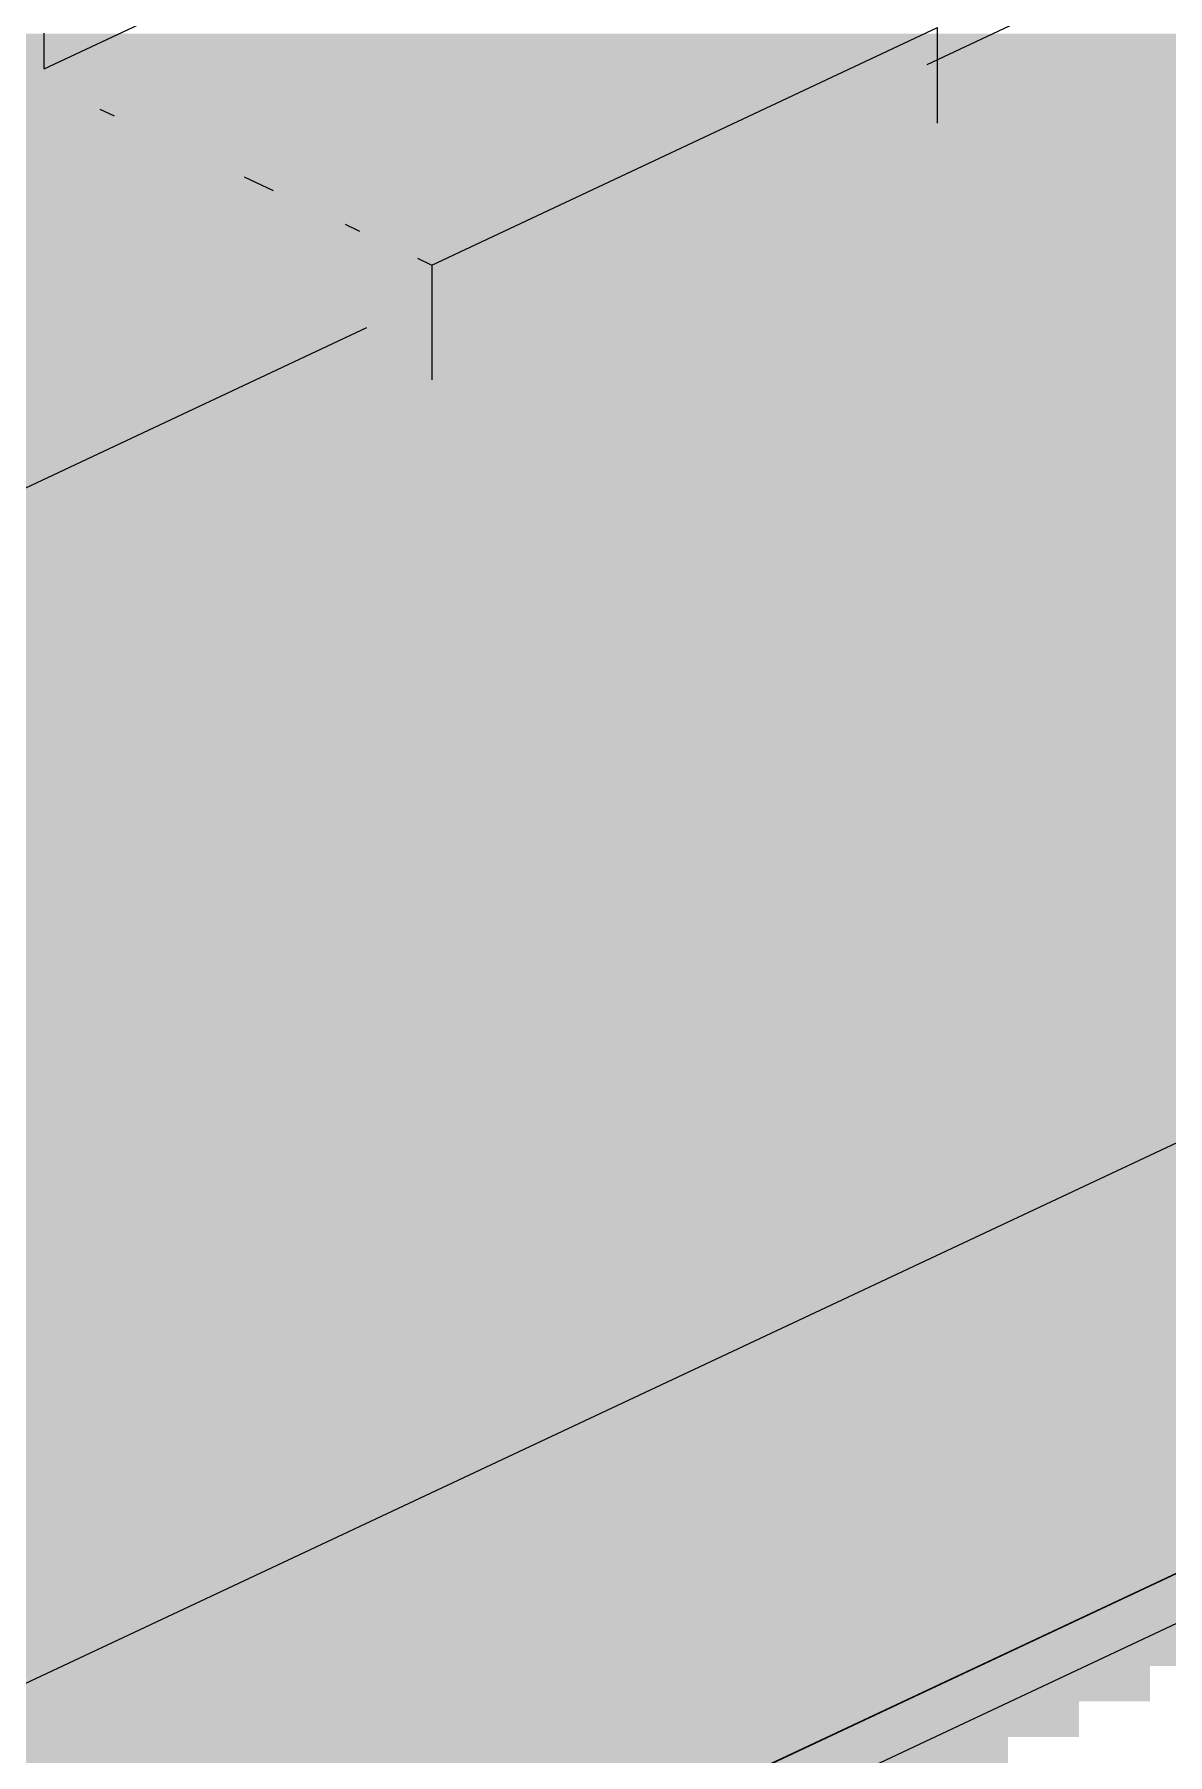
# Model space of a CAD drawing. Header units: millimetres. Extents: x 5 to 1315, y 5 to 292.
# Drawn here: x 1192.278 to 1195.357, y 72.348 to 77.021 of the extents above; entities that cross this region are included whole.
import ezdxf

# ---------------------------------------------------------------- set-up
doc = ezdxf.new("R2010")
doc.units = ezdxf.units.MM
doc.layers.add('EXISTING', color=7, linetype='Continuous')
doc.layers.add('IMAGES', color=7, linetype='Continuous')

# ---------------------------------------------------------------- blocks, each defined once
blk = doc.blocks.new('SHEET_03')
at = {"layer": 'EXISTING', "color": 250, "lineweight": 9}
for p, q in [((263.2288, 58.9151), (329.7311, 90.136)), ((329.7311, 88.9664), (263.2288, 57.7455)), ((294.7037, 76.9392), (301.3268, 80.0485)), ((292.3041, 76.9269), (293.3443, 77.4153)), ((292.3041, 76.9269), (292.3041, 77.0244)), ((293.3578, 76.3942), (294.7316, 77.0391)), ((294.7316, 76.7792), (294.7316, 77.0391)), ((292.4551, 76.818), (292.4943, 76.7996)), ((263.2288, 57.7455), (303.5049, 76.654)), ((292.8476, 76.6337), (292.9261, 76.5969)), ((303.5049, 76.5175), (263.2288, 57.609)), ((293.1223, 76.5048), (293.1616, 76.4863)), ((293.3186, 76.4126), (293.3578, 76.3942)), ((293.3578, 76.3942), (293.3578, 76.0823)), ((286.6341, 73.1507), (293.1811, 76.2244))]:
    blk.add_line(p, q, dxfattribs=at)
at = {"layer": 'IMAGES', "color": 7}
for points in [[(292.2255, 76.9267), (293.2855, 76.9267), (292.2255, 77.0231), (293.2855, 77.0231)], [(293.2855, 76.9267), (293.3818, 76.9267), (293.2855, 77.0231), (293.3818, 77.0231)], [(293.3818, 76.9267), (294.9236, 76.9267), (293.3818, 77.0231), (294.9236, 77.0231)], [(294.9236, 76.9267), (295.02, 76.9267), (294.9236, 77.0231), (295.02, 77.0231)], [(295.02, 76.9267), (295.1164, 76.9267), (295.02, 77.0231), (295.1164, 77.0231)], [(295.1164, 76.9267), (295.3091, 76.9267), (295.1164, 77.0231), (295.3091, 77.0231)], [(295.3091, 76.9267), (299.4527, 76.9267), (295.3091, 77.0231), (299.4527, 77.0231)], [(292.2255, 76.8303), (294.7309, 76.8303), (292.2255, 76.9267), (294.7309, 76.9267)], [(294.7309, 76.8303), (294.8273, 76.8303), (294.7309, 76.9267), (294.8273, 76.9267)], [(294.8273, 76.8303), (294.9236, 76.8303), (294.8273, 76.9267), (294.9236, 76.9267)], [(294.9236, 76.8303), (295.02, 76.8303), (294.9236, 76.9267), (295.02, 76.9267)], [(295.02, 76.8303), (295.1164, 76.8303), (295.02, 76.9267), (295.1164, 76.9267)], [(295.1164, 76.8303), (299.3564, 76.8303), (295.1164, 76.9267), (299.3564, 76.9267)], [(291.9364, 76.7339), (294.7309, 76.7339), (291.9364, 76.8303), (294.7309, 76.8303)], [(294.7309, 76.7339), (294.8273, 76.7339), (294.7309, 76.8303), (294.8273, 76.8303)], [(294.8273, 76.7339), (294.9236, 76.7339), (294.8273, 76.8303), (294.9236, 76.8303)], [(294.9236, 76.7339), (295.02, 76.7339), (294.9236, 76.8303), (295.02, 76.8303)], [(295.02, 76.7339), (299.0673, 76.7339), (295.02, 76.8303), (299.0673, 76.8303)], [(292.2255, 76.6375), (294.6345, 76.6375), (292.2255, 76.7339), (294.6345, 76.7339)], [(294.6345, 76.6375), (294.7309, 76.6375), (294.6345, 76.7339), (294.7309, 76.7339)], [(294.7309, 76.6375), (294.8273, 76.6375), (294.7309, 76.7339), (294.8273, 76.7339)], [(294.8273, 76.6375), (294.9236, 76.6375), (294.8273, 76.7339), (294.9236, 76.7339)], [(294.9236, 76.6375), (298.9709, 76.6375), (294.9236, 76.7339), (298.9709, 76.7339)], [(292.2255, 76.5411), (292.3218, 76.5411), (292.2255, 76.6375), (292.3218, 76.6375)], [(292.3218, 76.5411), (292.4182, 76.5411), (292.3218, 76.6375), (292.4182, 76.6375)], [(292.4182, 76.5411), (294.3455, 76.5411), (292.4182, 76.6375), (294.3455, 76.6375)], [(294.3455, 76.5411), (294.4418, 76.5411), (294.3455, 76.6375), (294.4418, 76.6375)], [(294.4418, 76.5411), (294.5382, 76.5411), (294.4418, 76.6375), (294.5382, 76.6375)], [(294.5382, 76.5411), (294.6345, 76.5411), (294.5382, 76.6375), (294.6345, 76.6375)], [(294.6345, 76.5411), (294.7309, 76.5411), (294.6345, 76.6375), (294.7309, 76.6375)], [(294.7309, 76.5411), (294.8273, 76.5411), (294.7309, 76.6375), (294.8273, 76.6375)], [(294.8273, 76.5411), (298.6818, 76.5411), (294.8273, 76.6375), (298.6818, 76.6375)], [(292.2255, 76.4446), (292.3218, 76.4446), (292.2255, 76.5411), (292.3218, 76.5411)], [(292.3218, 76.4446), (292.4182, 76.4446), (292.3218, 76.5411), (292.4182, 76.5411)], [(292.4182, 76.4446), (292.5145, 76.4446), (292.4182, 76.5411), (292.5145, 76.5411)], [(292.5145, 76.4446), (294.1527, 76.4446), (292.5145, 76.5411), (294.1527, 76.5411)], [(294.1527, 76.4446), (294.3455, 76.4446), (294.1527, 76.5411), (294.3455, 76.5411)], [(294.3455, 76.4446), (294.4418, 76.4446), (294.3455, 76.5411), (294.4418, 76.5411)], [(294.4418, 76.4446), (294.5382, 76.4446), (294.4418, 76.5411), (294.5382, 76.5411)], [(294.5382, 76.4446), (294.6345, 76.4446), (294.5382, 76.5411), (294.6345, 76.5411)], [(294.6345, 76.4446), (298.3927, 76.4446), (294.6345, 76.5411), (298.3927, 76.5411)], [(291.7436, 76.3482), (292.3218, 76.3482), (291.7436, 76.4446), (292.3218, 76.4446)], [(292.3218, 76.3482), (292.5145, 76.3482), (292.3218, 76.4446), (292.5145, 76.4446)], [(292.5145, 76.3482), (292.6109, 76.3482), (292.5145, 76.4446), (292.6109, 76.4446)], [(292.6109, 76.3482), (292.7073, 76.3482), (292.6109, 76.4446), (292.7073, 76.4446)], [(292.7073, 76.3482), (292.8036, 76.3482), (292.7073, 76.4446), (292.8036, 76.4446)], [(292.8036, 76.3482), (292.9, 76.3482), (292.8036, 76.4446), (292.9, 76.4446)], [(292.9, 76.3482), (293.8636, 76.3482), (292.9, 76.4446), (293.8636, 76.4446)], [(293.8636, 76.3482), (293.96, 76.3482), (293.8636, 76.4446), (293.96, 76.4446)], [(293.96, 76.3482), (294.0564, 76.3482), (293.96, 76.4446), (294.0564, 76.4446)], [(294.0564, 76.3482), (294.1527, 76.3482), (294.0564, 76.4446), (294.1527, 76.4446)], [(294.1527, 76.3482), (294.3455, 76.3482), (294.1527, 76.4446), (294.3455, 76.4446)], [(294.3455, 76.3482), (294.4418, 76.3482), (294.3455, 76.4446), (294.4418, 76.4446)], [(294.4418, 76.3482), (298.2964, 76.3482), (294.4418, 76.4446), (298.2964, 76.4446)], [(291.5509, 76.2518), (292.6109, 76.2518), (291.5509, 76.3482), (292.6109, 76.3482)], [(292.6109, 76.2518), (292.7073, 76.2518), (292.6109, 76.3482), (292.7073, 76.3482)], [(292.7073, 76.2518), (292.8036, 76.2518), (292.7073, 76.3482), (292.8036, 76.3482)], [(292.8036, 76.1554), (292.9, 76.1554), (292.8036, 76.3482), (292.9, 76.3482)], [(292.9, 76.2518), (293.7673, 76.2518), (292.9, 76.3482), (293.7673, 76.3482)], [(293.7673, 76.2518), (293.8636, 76.2518), (293.7673, 76.3482), (293.8636, 76.3482)], [(293.8636, 76.2518), (293.96, 76.2518), (293.8636, 76.3482), (293.96, 76.3482)], [(293.96, 76.2518), (294.0564, 76.2518), (293.96, 76.3482), (294.0564, 76.3482)], [(294.0564, 76.2518), (294.1527, 76.2518), (294.0564, 76.3482), (294.1527, 76.3482)], [(294.1527, 76.2518), (298.2, 76.2518), (294.1527, 76.3482), (298.2, 76.3482)], [(291.3582, 76.1554), (292.5145, 76.1554), (291.3582, 76.2518), (292.5145, 76.2518)], [(292.5145, 76.1554), (292.7073, 76.1554), (292.5145, 76.2518), (292.7073, 76.2518)], [(292.7073, 76.1554), (292.8036, 76.1554), (292.7073, 76.2518), (292.8036, 76.2518)], [(292.9, 76.1554), (293.4782, 76.1554), (292.9, 76.2518), (293.4782, 76.2518)], [(293.4782, 76.1554), (293.5745, 76.1554), (293.4782, 76.2518), (293.5745, 76.2518)], [(293.5745, 76.1554), (293.6709, 76.1554), (293.5745, 76.2518), (293.6709, 76.2518)], [(293.6709, 76.1554), (293.7673, 76.1554), (293.6709, 76.2518), (293.7673, 76.2518)], [(293.7673, 76.1554), (293.8636, 76.1554), (293.7673, 76.2518), (293.8636, 76.2518)], [(293.8636, 76.1554), (293.96, 76.1554), (293.8636, 76.2518), (293.96, 76.2518)], [(293.96, 76.1554), (297.9109, 76.1554), (293.96, 76.2518), (297.9109, 76.2518)], [(292.2255, 76.059), (292.3218, 76.059), (292.2255, 76.1554), (292.3218, 76.1554)], [(292.3218, 76.059), (292.5145, 76.059), (292.3218, 76.1554), (292.5145, 76.1554)], [(292.5145, 76.059), (292.6109, 76.059), (292.5145, 76.1554), (292.6109, 76.1554)], [(292.6109, 76.059), (292.8036, 76.059), (292.6109, 76.1554), (292.8036, 76.1554)], [(292.8036, 76.059), (292.9964, 76.059), (292.8036, 76.1554), (292.9964, 76.1554)], [(292.9964, 76.059), (293.0927, 76.059), (292.9964, 76.1554), (293.0927, 76.1554)], [(293.0927, 76.059), (293.1891, 76.059), (293.0927, 76.1554), (293.1891, 76.1554)], [(293.1891, 76.059), (293.2855, 76.059), (293.1891, 76.1554), (293.2855, 76.1554)], [(293.2855, 76.059), (293.3818, 76.059), (293.2855, 76.1554), (293.3818, 76.1554)], [(293.3818, 76.059), (293.4782, 76.059), (293.3818, 76.1554), (293.4782, 76.1554)], [(293.4782, 76.059), (293.5745, 76.059), (293.4782, 76.1554), (293.5745, 76.1554)], [(293.5745, 76.059), (293.7673, 76.059), (293.5745, 76.1554), (293.7673, 76.1554)], [(293.7673, 76.059), (293.8636, 76.059), (293.7673, 76.1554), (293.8636, 76.1554)], [(293.8636, 76.059), (297.7182, 76.059), (293.8636, 76.1554), (297.7182, 76.1554)], [(292.2255, 75.9626), (292.3218, 75.9626), (292.2255, 76.059), (292.3218, 76.059)], [(292.3218, 75.9626), (292.4182, 75.9626), (292.3218, 76.059), (292.4182, 76.059)], [(292.4182, 75.9626), (292.5145, 75.9626), (292.4182, 76.059), (292.5145, 76.059)], [(292.5145, 75.9626), (292.8036, 75.9626), (292.5145, 76.059), (292.8036, 76.059)], [(292.8036, 75.9626), (292.9, 75.9626), (292.8036, 76.059), (292.9, 76.059)], [(292.9, 75.9626), (292.9964, 75.9626), (292.9, 76.059), (292.9964, 76.059)], [(292.9964, 75.9626), (293.0927, 75.9626), (292.9964, 76.059), (293.0927, 76.059)], [(293.0927, 75.9626), (293.1891, 75.9626), (293.0927, 76.059), (293.1891, 76.059)], [(293.1891, 75.9626), (293.2855, 75.9626), (293.1891, 76.059), (293.2855, 76.059)], [(293.2855, 75.9626), (293.3818, 75.9626), (293.2855, 76.059), (293.3818, 76.059)], [(293.3818, 75.9626), (293.4782, 75.9626), (293.3818, 76.059), (293.4782, 76.059)], [(293.4782, 75.9626), (293.5745, 75.9626), (293.4782, 76.059), (293.5745, 76.059)], [(293.5745, 75.9626), (297.6218, 75.9626), (293.5745, 76.059), (297.6218, 76.059)], [(292.2255, 75.8662), (292.3218, 75.8662), (292.2255, 75.9626), (292.3218, 75.9626)], [(292.3218, 75.8662), (292.6109, 75.8662), (292.3218, 75.9626), (292.6109, 75.9626)], [(292.6109, 75.8662), (292.7073, 75.8662), (292.6109, 75.9626), (292.7073, 75.9626)], [(292.7073, 75.8662), (292.8036, 75.8662), (292.7073, 75.9626), (292.8036, 75.9626)], [(292.8036, 75.8662), (292.9, 75.8662), (292.8036, 75.9626), (292.9, 75.9626)], [(292.9, 75.8662), (292.9964, 75.8662), (292.9, 75.9626), (292.9964, 75.9626)], [(292.9964, 75.8662), (293.0927, 75.8662), (292.9964, 75.9626), (293.0927, 75.9626)], [(293.0927, 75.8662), (293.1891, 75.8662), (293.0927, 75.9626), (293.1891, 75.9626)], [(293.1891, 75.8662), (293.2855, 75.8662), (293.1891, 75.9626), (293.2855, 75.9626)], [(293.2855, 75.8662), (293.4782, 75.8662), (293.2855, 75.9626), (293.4782, 75.9626)], [(293.4782, 75.8662), (297.2364, 75.8662), (293.4782, 75.9626), (297.2364, 75.9626)], [(292.1291, 75.7698), (292.4182, 75.7698), (292.1291, 75.8662), (292.4182, 75.8662)], [(292.4182, 75.7698), (292.5145, 75.7698), (292.4182, 75.8662), (292.5145, 75.8662)], [(292.5145, 75.7698), (292.6109, 75.7698), (292.5145, 75.8662), (292.6109, 75.8662)], [(292.6109, 75.7698), (292.7073, 75.7698), (292.6109, 75.8662), (292.7073, 75.8662)], [(292.7073, 75.7698), (292.8036, 75.7698), (292.7073, 75.8662), (292.8036, 75.8662)], [(292.8036, 75.7698), (292.9, 75.7698), (292.8036, 75.8662), (292.9, 75.8662)], [(292.9, 75.7698), (297.0436, 75.7698), (292.9, 75.8662), (297.0436, 75.8662)], [(292.1291, 75.6734), (292.3218, 75.6734), (292.1291, 75.7698), (292.3218, 75.7698)], [(292.3218, 75.6734), (292.4182, 75.6734), (292.3218, 75.7698), (292.4182, 75.7698)], [(292.4182, 75.6734), (292.5145, 75.6734), (292.4182, 75.7698), (292.5145, 75.7698)], [(292.5145, 75.6734), (292.7073, 75.6734), (292.5145, 75.7698), (292.7073, 75.7698)], [(292.7073, 75.6734), (296.9473, 75.6734), (292.7073, 75.7698), (296.9473, 75.7698)], [(292.2255, 75.577), (292.3218, 75.577), (292.2255, 75.6734), (292.3218, 75.6734)], [(292.3218, 75.577), (292.4182, 75.577), (292.3218, 75.6734), (292.4182, 75.6734)], [(292.4182, 75.577), (292.5145, 75.577), (292.4182, 75.6734), (292.5145, 75.6734)], [(292.5145, 75.577), (296.6582, 75.577), (292.5145, 75.6734), (296.6582, 75.6734)], [(292.1291, 75.4806), (292.3218, 75.4806), (292.1291, 75.577), (292.3218, 75.577)], [(292.3218, 75.4806), (296.4655, 75.4806), (292.3218, 75.577), (296.4655, 75.577)], [(292.1291, 75.3842), (296.1764, 75.3842), (292.1291, 75.4806), (296.1764, 75.4806)], [(291.84, 75.2878), (295.9836, 75.2878), (291.84, 75.3842), (295.9836, 75.3842)], [(291.7436, 75.1914), (295.8873, 75.1914), (291.7436, 75.2878), (295.8873, 75.2878)], [(291.4545, 75.095), (295.5982, 75.095), (291.4545, 75.1914), (295.5982, 75.1914)], [(291.3582, 74.9986), (295.5018, 74.9986), (291.3582, 75.095), (295.5018, 75.095)], [(290.9727, 74.9022), (295.2127, 74.9022), (290.9727, 74.9986), (295.2127, 74.9986)], [(295.2127, 74.9022), (295.4055, 74.9022), (295.2127, 74.9986), (295.4055, 74.9986)], [(290.8764, 74.8058), (295.1164, 74.8058), (290.8764, 74.9022), (295.1164, 74.9022)], [(295.1164, 74.8058), (295.3091, 74.8058), (295.1164, 74.9022), (295.3091, 74.9022)], [(295.3091, 74.8058), (295.4055, 74.8058), (295.3091, 74.9022), (295.4055, 74.9022)], [(290.6836, 74.7094), (294.7309, 74.7094), (290.6836, 74.8058), (294.7309, 74.8058)], [(294.7309, 74.7094), (294.8273, 74.7094), (294.7309, 74.8058), (294.8273, 74.8058)], [(294.8273, 74.7094), (294.9236, 74.7094), (294.8273, 74.8058), (294.9236, 74.8058)], [(294.9236, 74.7094), (295.02, 74.7094), (294.9236, 74.8058), (295.02, 74.8058)], [(295.02, 74.7094), (295.2127, 74.7094), (295.02, 74.8058), (295.2127, 74.8058)], [(295.2127, 74.7094), (295.3091, 74.7094), (295.2127, 74.8058), (295.3091, 74.8058)], [(295.3091, 74.7094), (295.4055, 74.7094), (295.3091, 74.8058), (295.4055, 74.8058)], [(290.4909, 74.613), (294.6345, 74.613), (290.4909, 74.7094), (294.6345, 74.7094)], [(294.6345, 74.613), (294.7309, 74.613), (294.6345, 74.7094), (294.7309, 74.7094)], [(294.7309, 74.613), (294.9236, 74.613), (294.7309, 74.7094), (294.9236, 74.7094)], [(294.9236, 74.613), (295.02, 74.613), (294.9236, 74.7094), (295.02, 74.7094)], [(295.02, 74.613), (295.1164, 74.613), (295.02, 74.7094), (295.1164, 74.7094)], [(295.1164, 74.613), (295.2127, 74.613), (295.1164, 74.7094), (295.2127, 74.7094)], [(295.2127, 74.613), (296.4655, 74.613), (295.2127, 74.7094), (296.4655, 74.7094)], [(290.2018, 74.5166), (294.3455, 74.5166), (290.2018, 74.613), (294.3455, 74.613)], [(294.3455, 74.5166), (294.4418, 74.5166), (294.3455, 74.613), (294.4418, 74.613)], [(294.4418, 74.5166), (294.6345, 74.5166), (294.4418, 74.613), (294.6345, 74.613)], [(294.6345, 74.5166), (294.7309, 74.5166), (294.6345, 74.613), (294.7309, 74.613)], [(294.7309, 74.5166), (294.8273, 74.5166), (294.7309, 74.613), (294.8273, 74.613)], [(294.8273, 74.5166), (294.9236, 74.5166), (294.8273, 74.613), (294.9236, 74.613)], [(294.9236, 74.5166), (295.02, 74.5166), (294.9236, 74.613), (295.02, 74.613)], [(295.02, 74.5166), (296.1764, 74.5166), (295.02, 74.613), (296.1764, 74.613)], [(290.0091, 74.4202), (294.1527, 74.4202), (290.0091, 74.5166), (294.1527, 74.5166)], [(294.1527, 74.4202), (294.2491, 74.4202), (294.1527, 74.5166), (294.2491, 74.5166)], [(294.2491, 74.4202), (294.3455, 74.4202), (294.2491, 74.5166), (294.3455, 74.5166)], [(294.3455, 74.3238), (294.4418, 74.3238), (294.3455, 74.5166), (294.4418, 74.5166)], [(294.4418, 74.4202), (294.5382, 74.4202), (294.4418, 74.5166), (294.5382, 74.5166)], [(294.5382, 74.4202), (294.6345, 74.4202), (294.5382, 74.5166), (294.6345, 74.5166)], [(294.6345, 74.4202), (294.7309, 74.4202), (294.6345, 74.5166), (294.7309, 74.5166)], [(294.7309, 74.4202), (294.8273, 74.4202), (294.7309, 74.5166), (294.8273, 74.5166)], [(294.8273, 74.4202), (294.9236, 74.4202), (294.8273, 74.5166), (294.9236, 74.5166)], [(294.9236, 74.4202), (295.9836, 74.4202), (294.9236, 74.5166), (295.9836, 74.5166)], [(289.8164, 74.3238), (294.0564, 74.3238), (289.8164, 74.4202), (294.0564, 74.4202)], [(294.0564, 74.3238), (294.1527, 74.3238), (294.0564, 74.4202), (294.1527, 74.4202)], [(294.1527, 74.3238), (294.2491, 74.3238), (294.1527, 74.4202), (294.2491, 74.4202)], [(294.2491, 74.3238), (294.3455, 74.3238), (294.2491, 74.4202), (294.3455, 74.4202)], [(294.4418, 74.3238), (294.5382, 74.3238), (294.4418, 74.4202), (294.5382, 74.4202)], [(294.5382, 74.3238), (294.6345, 74.3238), (294.5382, 74.4202), (294.6345, 74.4202)], [(294.6345, 74.3238), (295.7909, 74.3238), (294.6345, 74.4202), (295.7909, 74.4202)], [(289.6236, 74.2274), (293.7673, 74.2274), (289.6236, 74.3238), (293.7673, 74.3238)], [(293.7673, 74.2274), (293.8636, 74.2274), (293.7673, 74.3238), (293.8636, 74.3238)], [(293.8636, 74.2274), (293.96, 74.2274), (293.8636, 74.3238), (293.96, 74.3238)], [(293.96, 74.2274), (294.0564, 74.2274), (293.96, 74.3238), (294.0564, 74.3238)], [(294.0564, 74.2274), (294.1527, 74.2274), (294.0564, 74.3238), (294.1527, 74.3238)], [(294.1527, 74.2274), (294.2491, 74.2274), (294.1527, 74.3238), (294.2491, 74.3238)], [(294.2491, 74.2274), (294.3455, 74.2274), (294.2491, 74.3238), (294.3455, 74.3238)], [(294.3455, 74.2274), (294.4418, 74.2274), (294.3455, 74.3238), (294.4418, 74.3238)], [(294.4418, 74.2274), (294.5382, 74.2274), (294.4418, 74.3238), (294.5382, 74.3238)], [(294.5382, 74.2274), (295.5982, 74.2274), (294.5382, 74.3238), (295.5982, 74.3238)], [(289.4309, 74.131), (293.5745, 74.131), (289.4309, 74.2274), (293.5745, 74.2274)], [(293.5745, 74.131), (293.6709, 74.131), (293.5745, 74.2274), (293.6709, 74.2274)], [(293.6709, 74.131), (293.7673, 74.131), (293.6709, 74.2274), (293.7673, 74.2274)], [(293.7673, 74.131), (293.8636, 74.131), (293.7673, 74.2274), (293.8636, 74.2274)], [(293.8636, 74.131), (293.96, 74.131), (293.8636, 74.2274), (293.96, 74.2274)], [(293.96, 74.131), (294.0564, 74.131), (293.96, 74.2274), (294.0564, 74.2274)], [(294.0564, 74.131), (294.1527, 74.131), (294.0564, 74.2274), (294.1527, 74.2274)], [(294.1527, 74.131), (294.2491, 74.131), (294.1527, 74.2274), (294.2491, 74.2274)], [(294.2491, 74.131), (295.5018, 74.131), (294.2491, 74.2274), (295.5018, 74.2274)], [(289.2382, 74.0346), (293.4782, 74.0346), (289.2382, 74.131), (293.4782, 74.131)], [(293.4782, 74.0346), (293.5745, 74.0346), (293.4782, 74.131), (293.5745, 74.131)], [(293.5745, 74.0346), (293.7673, 74.0346), (293.5745, 74.131), (293.7673, 74.131)], [(293.7673, 74.0346), (293.8636, 74.0346), (293.7673, 74.131), (293.8636, 74.131)], [(293.8636, 74.0346), (293.96, 74.0346), (293.8636, 74.131), (293.96, 74.131)], [(293.96, 74.0346), (295.1164, 74.0346), (293.96, 74.131), (295.1164, 74.131)], [(295.1164, 74.0346), (295.2127, 74.0346), (295.1164, 74.131), (295.2127, 74.131)], [(295.2127, 74.0346), (295.3091, 74.0346), (295.2127, 74.131), (295.3091, 74.131)], [(295.3091, 74.0346), (295.4055, 74.0346), (295.3091, 74.131), (295.4055, 74.131)], [(288.9491, 73.9382), (293.1891, 73.9382), (288.9491, 74.0346), (293.1891, 74.0346)], [(293.1891, 73.9382), (293.2855, 73.9382), (293.1891, 74.0346), (293.2855, 74.0346)], [(293.2855, 73.9382), (293.4782, 73.9382), (293.2855, 74.0346), (293.4782, 74.0346)], [(293.4782, 73.9382), (293.5745, 73.9382), (293.4782, 74.0346), (293.5745, 74.0346)], [(293.5745, 73.9382), (293.6709, 73.9382), (293.5745, 74.0346), (293.6709, 74.0346)], [(293.6709, 73.9382), (293.7673, 73.9382), (293.6709, 74.0346), (293.7673, 74.0346)], [(293.7673, 73.9382), (293.8636, 73.9382), (293.7673, 74.0346), (293.8636, 74.0346)], [(293.8636, 73.9382), (295.02, 73.9382), (293.8636, 74.0346), (295.02, 74.0346)], [(295.02, 73.9382), (295.1164, 73.9382), (295.02, 74.0346), (295.1164, 74.0346)], [(295.1164, 73.9382), (295.2127, 73.9382), (295.1164, 74.0346), (295.2127, 74.0346)], [(295.2127, 73.9382), (295.3091, 73.9382), (295.2127, 74.0346), (295.3091, 74.0346)], [(295.3091, 73.8418), (295.4055, 73.8418), (295.3091, 74.0346), (295.4055, 74.0346)], [(288.8527, 73.8418), (292.9, 73.8418), (288.8527, 73.9382), (292.9, 73.9382)], [(292.9, 73.8418), (293.0927, 73.8418), (292.9, 73.9382), (293.0927, 73.9382)], [(293.0927, 73.8418), (293.1891, 73.8418), (293.0927, 73.9382), (293.1891, 73.9382)], [(293.1891, 73.8418), (293.2855, 73.8418), (293.1891, 73.9382), (293.2855, 73.9382)], [(293.2855, 73.8418), (293.3818, 73.8418), (293.2855, 73.9382), (293.3818, 73.9382)], [(293.3818, 73.8418), (293.4782, 73.8418), (293.3818, 73.9382), (293.4782, 73.9382)], [(293.4782, 73.8418), (293.5745, 73.8418), (293.4782, 73.9382), (293.5745, 73.9382)], [(293.5745, 73.8418), (293.7673, 73.8418), (293.5745, 73.9382), (293.7673, 73.9382)], [(293.7673, 73.8418), (294.7309, 73.8418), (293.7673, 73.9382), (294.7309, 73.9382)], [(294.7309, 73.8418), (294.8273, 73.8418), (294.7309, 73.9382), (294.8273, 73.9382)], [(294.8273, 73.8418), (295.02, 73.8418), (294.8273, 73.9382), (295.02, 73.9382)], [(295.02, 73.8418), (295.1164, 73.8418), (295.02, 73.9382), (295.1164, 73.9382)], [(295.1164, 73.8418), (295.3091, 73.8418), (295.1164, 73.9382), (295.3091, 73.9382)], [(288.5636, 73.7454), (292.7073, 73.7454), (288.5636, 73.8418), (292.7073, 73.8418)], [(292.7073, 73.7454), (292.8036, 73.7454), (292.7073, 73.8418), (292.8036, 73.8418)], [(292.8036, 73.7454), (292.9, 73.7454), (292.8036, 73.8418), (292.9, 73.8418)], [(292.9, 73.7454), (292.9964, 73.7454), (292.9, 73.8418), (292.9964, 73.8418)], [(292.9964, 73.7454), (293.0927, 73.7454), (292.9964, 73.8418), (293.0927, 73.8418)], [(293.0927, 73.7454), (293.1891, 73.7454), (293.0927, 73.8418), (293.1891, 73.8418)], [(293.1891, 73.7454), (293.2855, 73.7454), (293.1891, 73.8418), (293.2855, 73.8418)], [(293.2855, 73.7454), (294.6345, 73.7454), (293.2855, 73.8418), (294.6345, 73.8418)], [(294.6345, 73.7454), (294.7309, 73.7454), (294.6345, 73.8418), (294.7309, 73.8418)], [(294.7309, 73.7454), (294.8273, 73.7454), (294.7309, 73.8418), (294.8273, 73.8418)], [(294.8273, 73.7454), (294.9236, 73.7454), (294.8273, 73.8418), (294.9236, 73.8418)], [(294.9236, 73.7454), (295.1164, 73.7454), (294.9236, 73.8418), (295.1164, 73.8418)], [(295.1164, 73.7454), (295.2127, 73.7454), (295.1164, 73.8418), (295.2127, 73.8418)], [(295.2127, 73.7454), (295.3091, 73.7454), (295.2127, 73.8418), (295.3091, 73.8418)], [(295.3091, 73.7454), (295.4055, 73.7454), (295.3091, 73.8418), (295.4055, 73.8418)], [(288.4673, 73.649), (292.6109, 73.649), (288.4673, 73.7454), (292.6109, 73.7454)], [(292.6109, 73.649), (292.7073, 73.649), (292.6109, 73.7454), (292.7073, 73.7454)], [(292.7073, 73.649), (292.8036, 73.649), (292.7073, 73.7454), (292.8036, 73.7454)], [(292.8036, 73.649), (292.9, 73.649), (292.8036, 73.7454), (292.9, 73.7454)], [(292.9, 73.649), (294.3455, 73.649), (292.9, 73.7454), (294.3455, 73.7454)], [(294.3455, 73.649), (294.4418, 73.649), (294.3455, 73.7454), (294.4418, 73.7454)], [(294.4418, 73.649), (294.5382, 73.649), (294.4418, 73.7454), (294.5382, 73.7454)], [(294.5382, 73.649), (294.6345, 73.649), (294.5382, 73.7454), (294.6345, 73.7454)], [(294.6345, 73.649), (294.7309, 73.649), (294.6345, 73.7454), (294.7309, 73.7454)], [(294.7309, 73.649), (294.9236, 73.649), (294.7309, 73.7454), (294.9236, 73.7454)], [(294.9236, 73.649), (295.02, 73.649), (294.9236, 73.7454), (295.02, 73.7454)], [(295.02, 73.649), (295.2127, 73.649), (295.02, 73.7454), (295.2127, 73.7454)], [(295.2127, 73.649), (296.9473, 73.649), (295.2127, 73.7454), (296.9473, 73.7454)], [(288.1782, 73.5526), (292.3218, 73.5526), (288.1782, 73.649), (292.3218, 73.649)], [(292.3218, 73.5526), (292.4182, 73.5526), (292.3218, 73.649), (292.4182, 73.649)], [(292.4182, 73.5526), (292.6109, 73.5526), (292.4182, 73.649), (292.6109, 73.649)], [(292.6109, 73.5526), (292.7073, 73.5526), (292.6109, 73.649), (292.7073, 73.649)], [(292.7073, 73.5526), (292.8036, 73.5526), (292.7073, 73.649), (292.8036, 73.649)], [(292.8036, 73.5526), (292.9, 73.5526), (292.8036, 73.649), (292.9, 73.649)], [(292.9, 73.5526), (294.1527, 73.5526), (292.9, 73.649), (294.1527, 73.649)], [(294.1527, 73.5526), (294.2491, 73.5526), (294.1527, 73.649), (294.2491, 73.649)], [(294.2491, 73.5526), (294.3455, 73.5526), (294.2491, 73.649), (294.3455, 73.649)], [(294.3455, 73.5526), (294.4418, 73.5526), (294.3455, 73.649), (294.4418, 73.649)], [(294.4418, 73.5526), (294.5382, 73.5526), (294.4418, 73.649), (294.5382, 73.649)], [(294.5382, 73.5526), (294.6345, 73.5526), (294.5382, 73.649), (294.6345, 73.649)], [(294.6345, 73.5526), (294.8273, 73.5526), (294.6345, 73.649), (294.8273, 73.649)], [(294.8273, 73.5526), (294.9236, 73.5526), (294.8273, 73.649), (294.9236, 73.649)], [(294.9236, 73.5526), (295.02, 73.5526), (294.9236, 73.649), (295.02, 73.649)], [(295.02, 73.5526), (296.7545, 73.5526), (295.02, 73.649), (296.7545, 73.649)], [(292.2255, 73.4562), (292.3218, 73.4562), (292.2255, 73.5526), (292.3218, 73.5526)], [(292.3218, 73.4562), (292.4182, 73.4562), (292.3218, 73.5526), (292.4182, 73.5526)], [(292.4182, 73.4562), (292.6109, 73.4562), (292.4182, 73.5526), (292.6109, 73.5526)], [(292.6109, 73.4562), (292.7073, 73.4562), (292.6109, 73.5526), (292.7073, 73.5526)], [(292.7073, 73.4562), (292.8036, 73.4562), (292.7073, 73.5526), (292.8036, 73.5526)], [(292.8036, 73.4562), (293.96, 73.4562), (292.8036, 73.5526), (293.96, 73.5526)], [(293.96, 73.4562), (294.0564, 73.4562), (293.96, 73.5526), (294.0564, 73.5526)], [(294.0564, 73.4562), (294.1527, 73.4562), (294.0564, 73.5526), (294.1527, 73.5526)], [(294.1527, 73.4562), (294.2491, 73.4562), (294.1527, 73.5526), (294.2491, 73.5526)], [(294.2491, 73.4562), (294.3455, 73.4562), (294.2491, 73.5526), (294.3455, 73.5526)], [(294.3455, 73.4562), (294.4418, 73.4562), (294.3455, 73.5526), (294.4418, 73.5526)], [(294.4418, 73.4562), (294.5382, 73.4562), (294.4418, 73.5526), (294.5382, 73.5526)], [(294.5382, 73.4562), (294.6345, 73.4562), (294.5382, 73.5526), (294.6345, 73.5526)], [(294.6345, 73.4562), (294.8273, 73.4562), (294.6345, 73.5526), (294.8273, 73.5526)], [(294.8273, 73.4562), (296.5618, 73.4562), (294.8273, 73.5526), (296.5618, 73.5526)], [(292.1291, 73.3598), (292.3218, 73.3598), (292.1291, 73.4562), (292.3218, 73.4562)], [(292.3218, 73.3598), (292.4182, 73.3598), (292.3218, 73.4562), (292.4182, 73.4562)], [(292.4182, 73.3598), (292.6109, 73.3598), (292.4182, 73.4562), (292.6109, 73.4562)], [(292.6109, 73.3598), (293.7673, 73.3598), (292.6109, 73.4562), (293.7673, 73.4562)], [(293.7673, 73.3598), (293.8636, 73.3598), (293.7673, 73.4562), (293.8636, 73.4562)], [(293.8636, 73.3598), (293.96, 73.3598), (293.8636, 73.4562), (293.96, 73.4562)], [(293.96, 73.3598), (294.0564, 73.3598), (293.96, 73.4562), (294.0564, 73.4562)], [(294.0564, 73.3598), (294.2491, 73.3598), (294.0564, 73.4562), (294.2491, 73.4562)], [(294.2491, 73.3598), (294.3455, 73.3598), (294.2491, 73.4562), (294.3455, 73.4562)], [(294.3455, 73.3598), (294.4418, 73.3598), (294.3455, 73.4562), (294.4418, 73.4562)], [(294.4418, 73.3598), (294.6345, 73.3598), (294.4418, 73.4562), (294.6345, 73.4562)], [(294.6345, 73.3598), (296.2727, 73.3598), (294.6345, 73.4562), (296.2727, 73.4562)], [(292.2255, 73.2634), (292.3218, 73.2634), (292.2255, 73.3598), (292.3218, 73.3598)], [(292.3218, 73.2634), (293.5745, 73.2634), (292.3218, 73.3598), (293.5745, 73.3598)], [(293.5745, 73.2634), (293.6709, 73.2634), (293.5745, 73.3598), (293.6709, 73.3598)], [(293.6709, 73.2634), (293.7673, 73.2634), (293.6709, 73.3598), (293.7673, 73.3598)], [(293.7673, 73.2634), (293.8636, 73.2634), (293.7673, 73.3598), (293.8636, 73.3598)], [(293.8636, 73.2634), (293.96, 73.2634), (293.8636, 73.3598), (293.96, 73.3598)], [(293.96, 73.2634), (294.0564, 73.2634), (293.96, 73.3598), (294.0564, 73.3598)], [(294.0564, 73.2634), (294.1527, 73.2634), (294.0564, 73.3598), (294.1527, 73.3598)], [(294.1527, 73.2634), (294.2491, 73.2634), (294.1527, 73.3598), (294.2491, 73.3598)], [(294.2491, 73.2634), (294.3455, 73.2634), (294.2491, 73.3598), (294.3455, 73.3598)], [(294.3455, 73.2634), (296.08, 73.2634), (294.3455, 73.3598), (296.08, 73.3598)], [(292.1291, 73.167), (293.3818, 73.167), (292.1291, 73.2634), (293.3818, 73.2634)], [(293.3818, 73.167), (293.5745, 73.167), (293.3818, 73.2634), (293.5745, 73.2634)], [(293.5745, 73.167), (293.6709, 73.167), (293.5745, 73.2634), (293.6709, 73.2634)], [(293.6709, 73.0706), (293.7673, 73.0706), (293.6709, 73.2634), (293.7673, 73.2634)], [(293.7673, 73.167), (293.8636, 73.167), (293.7673, 73.2634), (293.8636, 73.2634)], [(293.8636, 73.167), (293.96, 73.167), (293.8636, 73.2634), (293.96, 73.2634)], [(293.96, 73.167), (294.0564, 73.167), (293.96, 73.2634), (294.0564, 73.2634)], [(294.0564, 73.167), (294.1527, 73.167), (294.0564, 73.2634), (294.1527, 73.2634)], [(294.1527, 73.167), (295.8873, 73.167), (294.1527, 73.2634), (295.8873, 73.2634)], [(292.0327, 73.0706), (293.1891, 73.0706), (292.0327, 73.167), (293.1891, 73.167)], [(293.1891, 73.0706), (293.2855, 73.0706), (293.1891, 73.167), (293.2855, 73.167)], [(293.2855, 73.0706), (293.3818, 73.0706), (293.2855, 73.167), (293.3818, 73.167)], [(293.3818, 73.0706), (293.4782, 73.0706), (293.3818, 73.167), (293.4782, 73.167)], [(293.4782, 73.0706), (293.5745, 73.0706), (293.4782, 73.167), (293.5745, 73.167)], [(293.5745, 73.0706), (293.6709, 73.0706), (293.5745, 73.167), (293.6709, 73.167)], [(293.7673, 73.0706), (293.8636, 73.0706), (293.7673, 73.167), (293.8636, 73.167)], [(293.8636, 73.0706), (293.96, 73.0706), (293.8636, 73.167), (293.96, 73.167)], [(293.96, 73.0706), (295.6945, 73.0706), (293.96, 73.167), (295.6945, 73.167)], [(291.84, 72.9742), (292.9, 72.9742), (291.84, 73.0706), (292.9, 73.0706)], [(292.9, 72.9742), (292.9964, 72.9742), (292.9, 73.0706), (292.9964, 73.0706)], [(292.9964, 72.9742), (293.1891, 72.9742), (292.9964, 73.0706), (293.1891, 73.0706)], [(293.1891, 72.9742), (293.2855, 72.9742), (293.1891, 73.0706), (293.2855, 73.0706)], [(293.2855, 72.9742), (293.3818, 72.9742), (293.2855, 73.0706), (293.3818, 73.0706)], [(293.3818, 72.9742), (293.4782, 72.9742), (293.3818, 73.0706), (293.4782, 73.0706)], [(293.4782, 72.9742), (293.5745, 72.9742), (293.4782, 73.0706), (293.5745, 73.0706)], [(293.5745, 72.9742), (293.7673, 72.9742), (293.5745, 73.0706), (293.7673, 73.0706)], [(293.7673, 72.9742), (295.5018, 72.9742), (293.7673, 73.0706), (295.5018, 73.0706)], [(291.5509, 72.8778), (292.8036, 72.8778), (291.5509, 72.9742), (292.8036, 72.9742)], [(292.8036, 72.8778), (292.9, 72.8778), (292.8036, 72.9742), (292.9, 72.9742)], [(292.9, 72.8778), (292.9964, 72.8778), (292.9, 72.9742), (292.9964, 72.9742)], [(292.9964, 72.8778), (293.0927, 72.8778), (292.9964, 72.9742), (293.0927, 72.9742)], [(293.0927, 72.8778), (293.1891, 72.8778), (293.0927, 72.9742), (293.1891, 72.9742)], [(293.1891, 72.8778), (293.2855, 72.8778), (293.1891, 72.9742), (293.2855, 72.9742)], [(293.2855, 72.8778), (293.4782, 72.8778), (293.2855, 72.9742), (293.4782, 72.9742)], [(293.4782, 72.8778), (293.5745, 72.8778), (293.4782, 72.9742), (293.5745, 72.9742)], [(293.5745, 72.8778), (295.2127, 72.8778), (293.5745, 72.9742), (295.2127, 72.9742)], [(295.2127, 72.8778), (295.4055, 72.8778), (295.2127, 72.9742), (295.4055, 72.9742)], [(291.4545, 72.7814), (292.6109, 72.7814), (291.4545, 72.8778), (292.6109, 72.8778)], [(292.6109, 72.7814), (292.7073, 72.7814), (292.6109, 72.8778), (292.7073, 72.8778)], [(292.7073, 72.7814), (292.8036, 72.7814), (292.7073, 72.8778), (292.8036, 72.8778)], [(292.8036, 72.7814), (292.9, 72.7814), (292.8036, 72.8778), (292.9, 72.8778)], [(292.9, 72.7814), (292.9964, 72.7814), (292.9, 72.8778), (292.9964, 72.8778)], [(292.9964, 72.7814), (293.0927, 72.7814), (292.9964, 72.8778), (293.0927, 72.8778)], [(293.0927, 72.7814), (293.1891, 72.7814), (293.0927, 72.8778), (293.1891, 72.8778)], [(293.1891, 72.7814), (293.2855, 72.7814), (293.1891, 72.8778), (293.2855, 72.8778)], [(293.2855, 72.7814), (293.4782, 72.7814), (293.2855, 72.8778), (293.4782, 72.8778)], [(293.4782, 72.7814), (295.1164, 72.7814), (293.4782, 72.8778), (295.1164, 72.8778)], [(295.1164, 72.7814), (295.2127, 72.7814), (295.1164, 72.8778), (295.2127, 72.8778)], [(295.2127, 72.7814), (295.3091, 72.7814), (295.2127, 72.8778), (295.3091, 72.8778)], [(295.3091, 72.5886), (295.4055, 72.5886), (295.3091, 72.8778), (295.4055, 72.8778)], [(291.0691, 72.685), (292.3218, 72.685), (291.0691, 72.7814), (292.3218, 72.7814)], [(292.3218, 72.685), (292.5145, 72.685), (292.3218, 72.7814), (292.5145, 72.7814)], [(292.5145, 72.685), (292.6109, 72.685), (292.5145, 72.7814), (292.6109, 72.7814)], [(292.6109, 72.685), (292.7073, 72.685), (292.6109, 72.7814), (292.7073, 72.7814)], [(292.7073, 72.685), (292.8036, 72.685), (292.7073, 72.7814), (292.8036, 72.7814)], [(292.8036, 72.685), (292.9, 72.685), (292.8036, 72.7814), (292.9, 72.7814)], [(292.9, 72.685), (292.9964, 72.685), (292.9, 72.7814), (292.9964, 72.7814)], [(292.9964, 72.685), (293.0927, 72.685), (292.9964, 72.7814), (293.0927, 72.7814)], [(293.0927, 72.685), (294.8273, 72.685), (293.0927, 72.7814), (294.8273, 72.7814)], [(294.8273, 72.685), (294.9236, 72.685), (294.8273, 72.7814), (294.9236, 72.7814)], [(294.9236, 72.685), (295.02, 72.685), (294.9236, 72.7814), (295.02, 72.7814)], [(295.02, 72.685), (295.1164, 72.685), (295.02, 72.7814), (295.1164, 72.7814)], [(295.1164, 72.685), (295.2127, 72.685), (295.1164, 72.7814), (295.2127, 72.7814)], [(295.2127, 72.685), (295.3091, 72.685), (295.2127, 72.7814), (295.3091, 72.7814)], [(292.2255, 72.5886), (292.3218, 72.5886), (292.2255, 72.685), (292.3218, 72.685)], [(292.3218, 72.5886), (292.4182, 72.5886), (292.3218, 72.685), (292.4182, 72.685)], [(292.4182, 72.5886), (292.5145, 72.5886), (292.4182, 72.685), (292.5145, 72.685)], [(292.5145, 72.5886), (292.6109, 72.5886), (292.5145, 72.685), (292.6109, 72.685)], [(292.6109, 72.5886), (292.7073, 72.5886), (292.6109, 72.685), (292.7073, 72.685)], [(292.7073, 72.5886), (292.8036, 72.5886), (292.7073, 72.685), (292.8036, 72.685)], [(292.8036, 72.5886), (292.9, 72.5886), (292.8036, 72.685), (292.9, 72.685)], [(292.9, 72.5886), (292.9964, 72.5886), (292.9, 72.685), (292.9964, 72.685)], [(292.9964, 72.5886), (294.7309, 72.5886), (292.9964, 72.685), (294.7309, 72.685)], [(294.7309, 72.5886), (294.8273, 72.5886), (294.7309, 72.685), (294.8273, 72.685)], [(294.8273, 72.5886), (294.9236, 72.5886), (294.8273, 72.685), (294.9236, 72.685)], [(294.9236, 72.5886), (295.02, 72.5886), (294.9236, 72.685), (295.02, 72.685)], [(295.02, 72.5886), (295.1164, 72.5886), (295.02, 72.685), (295.1164, 72.685)], [(295.1164, 72.5886), (295.3091, 72.5886), (295.1164, 72.685), (295.3091, 72.685)], [(292.2255, 72.4922), (292.5145, 72.4922), (292.2255, 72.5886), (292.5145, 72.5886)], [(292.5145, 72.4922), (292.6109, 72.4922), (292.5145, 72.5886), (292.6109, 72.5886)], [(292.6109, 72.4922), (292.7073, 72.4922), (292.6109, 72.5886), (292.7073, 72.5886)], [(292.7073, 72.4922), (294.3455, 72.4922), (292.7073, 72.5886), (294.3455, 72.5886)], [(294.3455, 72.4922), (294.6345, 72.4922), (294.3455, 72.5886), (294.6345, 72.5886)], [(294.6345, 72.4922), (294.7309, 72.4922), (294.6345, 72.5886), (294.7309, 72.5886)], [(294.7309, 72.4922), (294.8273, 72.4922), (294.7309, 72.5886), (294.8273, 72.5886)], [(294.8273, 72.3958), (294.9236, 72.3958), (294.8273, 72.5886), (294.9236, 72.5886)], [(294.9236, 72.4922), (295.02, 72.4922), (294.9236, 72.5886), (295.02, 72.5886)], [(295.02, 72.4922), (295.1164, 72.4922), (295.02, 72.5886), (295.1164, 72.5886)], [(295.1164, 72.4922), (295.2127, 72.4922), (295.1164, 72.5886), (295.2127, 72.5886)], [(295.2127, 72.4922), (295.3091, 72.4922), (295.2127, 72.5886), (295.3091, 72.5886)], [(292.2255, 72.3958), (292.3218, 72.3958), (292.2255, 72.4922), (292.3218, 72.4922)], [(292.3218, 72.3958), (292.4182, 72.3958), (292.3218, 72.4922), (292.4182, 72.4922)], [(292.4182, 72.3958), (292.6109, 72.3958), (292.4182, 72.4922), (292.6109, 72.4922)], [(292.6109, 72.3958), (294.2491, 72.3958), (292.6109, 72.4922), (294.2491, 72.4922)], [(294.2491, 72.3958), (294.3455, 72.3958), (294.2491, 72.4922), (294.3455, 72.4922)], [(294.3455, 72.3958), (294.5382, 72.3958), (294.3455, 72.4922), (294.5382, 72.4922)], [(294.5382, 72.3958), (294.6345, 72.3958), (294.5382, 72.4922), (294.6345, 72.4922)], [(294.6345, 72.3958), (294.8273, 72.3958), (294.6345, 72.4922), (294.8273, 72.4922)], [(294.9236, 72.3958), (295.02, 72.3958), (294.9236, 72.4922), (295.02, 72.4922)], [(295.02, 72.3958), (295.1164, 72.3958), (295.02, 72.4922), (295.1164, 72.4922)], [(292.1291, 72.2994), (292.3218, 72.2994), (292.1291, 72.3958), (292.3218, 72.3958)], [(292.3218, 72.2994), (294.0564, 72.2994), (292.3218, 72.3958), (294.0564, 72.3958)], [(294.0564, 72.2994), (294.2491, 72.2994), (294.0564, 72.3958), (294.2491, 72.3958)], [(294.2491, 72.2994), (294.3455, 72.2994), (294.2491, 72.3958), (294.3455, 72.3958)], [(294.3455, 72.203), (294.4418, 72.203), (294.3455, 72.3958), (294.4418, 72.3958)], [(294.4418, 72.2994), (294.6345, 72.2994), (294.4418, 72.3958), (294.6345, 72.3958)], [(294.6345, 72.2994), (294.7309, 72.2994), (294.6345, 72.3958), (294.7309, 72.3958)], [(294.7309, 72.2994), (294.8273, 72.2994), (294.7309, 72.3958), (294.8273, 72.3958)], [(294.8273, 72.2994), (294.9236, 72.2994), (294.8273, 72.3958), (294.9236, 72.3958)]]:
    blk.add_solid(points, dxfattribs=at)

msp = doc.modelspace()

# ---------------------------------------------------------------- block references
msp.add_blockref('SHEET_03', (900, 0))

doc.saveas('drawing.dxf')
